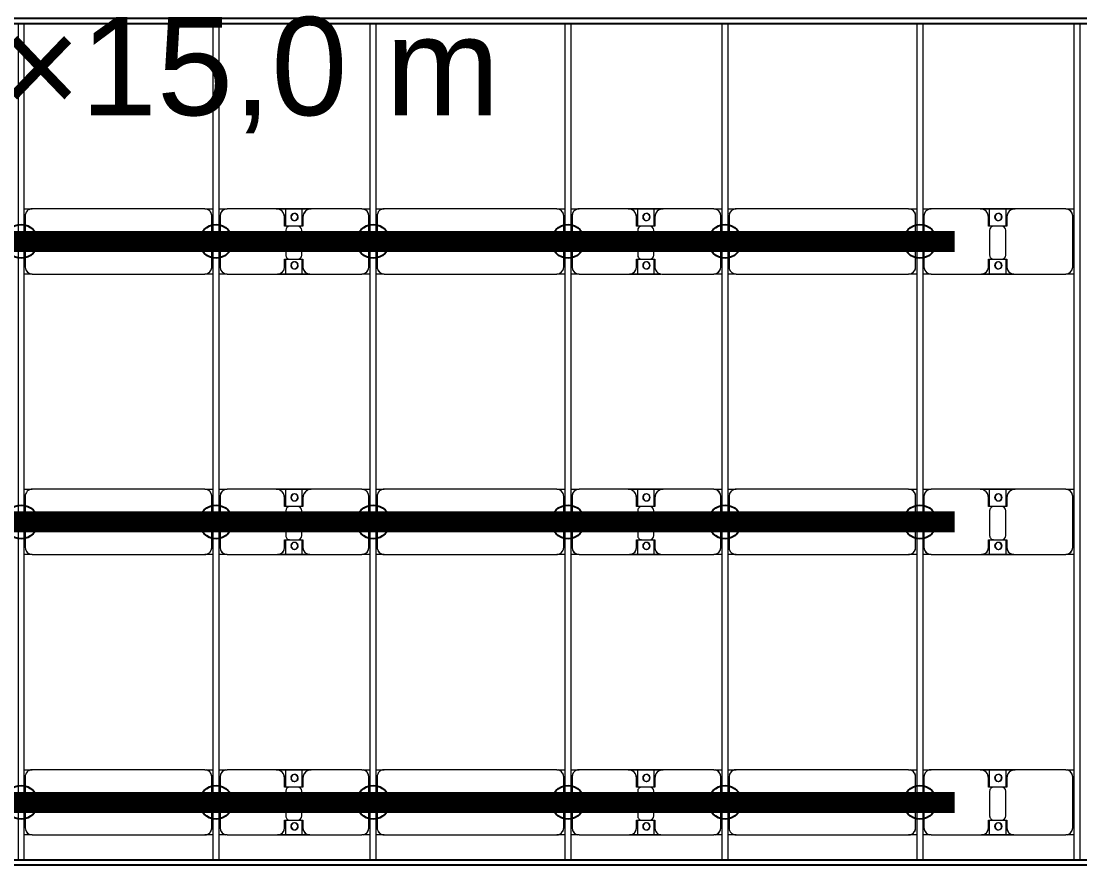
# Model space of a CAD drawing. Header units: millimetres. Extents: x -533732 to -130507, y -117886 to -23954.
# Drawn here: x -514160 to -506610, y -106546 to -100565 of the extents above; entities that cross this region are included whole.
import ezdxf

# ---------------------------------------------------------------- set-up
doc = ezdxf.new("R2010")
doc.units = ezdxf.units.MM
doc.layers.add('A-GENM', color=13, linetype='Continuous', lineweight=9)
doc.layers.add('S-BEAM', color=12, linetype='Continuous', lineweight=9)
doc.layers.add('GC-GHI CHU', color=2, linetype='Continuous')
doc.layers.add('GC-HOP 40x60 GIA CUONG', color=1, linetype='Continuous')
doc.styles.add('GC_VN', font='arial.ttf')

# ---------------------------------------------------------------- blocks, each defined once
blk = doc.blocks.new('Dầm C52 - Hộp 40x60-19452-BỐ TRÍ KHUNG KẾT CẤU BÈ PIN 06')
at = {"layer": 'S-BEAM', "color": 3, "lineweight": 25}
for p, q in [((-110033.2, 20), (110033.2, 20)), ((110033.2, -20), (-110033.2, -20))]:
    blk.add_line(p, q, dxfattribs=at)
blk = doc.blocks.new('Dai phao do pin - DẢI PHAO ĐỠ PIN-V141-BỐ TRÍ KHUNG KẾT CẤU BÈ PIN 06')
at = {"layer": 'A-GENM', "color": 7}
for p, q in [((50908.9, 223.4), (50969.7, 223.4)), ((50908.9, 223.4), (50969.7, 223.4)), ((50919.7, 173.4), (50919.7, -191.6)), ((51339.7, 223.4), (50969.7, 223.4)), ((51339.7, 223.4), (51512.2, 223.4)), ((51512.2, 223.4), (51339.7, 223.4)), ((51389.7, 118.2), (51389.7, 173.4)), ((51397.8, 223.4), (51570.3, 223.4)), ((51397.8, 116.2), (51397.8, 223.4)), ((51570.3, 223.4), (51397.8, 223.4)), ((51512.2, 223.4), (51512.2, 116.2)), ((51520.3, 173.4), (51520.3, 118.2)), ((51930.3, 223.4), (51570.3, 223.4)), ((51930.3, 223.4), (51988.9, 223.4)), ((51930.3, 223.4), (51988.9, 223.4)), ((51980.3, -191.6), (51980.3, 173.4)), ((52028.9, 223.4), (52089.7, 223.4)), ((52028.9, 223.4), (52089.7, 223.4)), ((52039.7, 173.4), (52039.7, -191.6)), ((53320.3, 223.4), (52089.7, 223.4)), ((53320.3, 223.4), (53378.9, 223.4)), ((53320.3, 223.4), (53378.9, 223.4)), ((53370.3, -191.6), (53370.3, 173.4)), ((53418.9, 223.4), (53479.7, 223.4)), ((53418.9, 223.4), (53479.7, 223.4)), ((53429.7, 173.4), (53429.7, -191.6)), ((53849.7, 223.4), (53479.7, 223.4)), ((53858.1, 223.4), (54022.2, 223.4)), ((54022.2, 223.4), (53858.1, 223.4)), ((53899.7, 118.2), (53899.7, 173.4)), ((53907.8, 223.4), (54080.3, 223.4)), ((53907.8, 116.2), (53907.8, 223.4)), ((54080.3, 223.4), (53907.8, 223.4)), ((54022.2, 223.4), (54022.2, 116.2)), ((54030.3, 173.4), (54030.3, 118.2)), ((54440.3, 223.4), (54080.3, 223.4)), ((54440.3, 223.4), (54498.9, 223.4)), ((54440.3, 223.4), (54498.9, 223.4)), ((54490.3, -191.6), (54490.3, 173.4)), ((54538.9, 223.4), (54599.7, 223.4)), ((54538.9, 223.4), (54599.7, 223.4)), ((54549.7, 173.4), (54549.7, -191.6)), ((55830.3, 223.4), (54599.7, 223.4)), ((55830.3, 223.4), (55888.9, 223.4)), ((55830.3, 223.4), (55888.9, 223.4)), ((55880.3, -191.6), (55880.3, 173.4)), ((55928.9, 223.4), (55989.7, 223.4)), ((55928.9, 223.4), (55989.7, 223.4)), ((55939.7, 173.4), (55939.7, -191.6)), ((56359.7, 223.4), (55989.7, 223.4)), ((56359.7, 223.4), (56532.2, 223.4)), ((56532.2, 223.4), (56359.7, 223.4)), ((56409.7, 118.2), (56409.7, 173.4)), ((56417.8, 223.4), (56590.3, 223.4)), ((56417.8, 116.2), (56417.8, 223.4)), ((56590.3, 223.4), (56417.8, 223.4)), ((56532.2, 223.4), (56532.2, 116.2)), ((56540.3, 173.4), (56540.3, 118.2)), ((56950.3, 223.4), (56590.3, 223.4)), ((56950.3, 223.4), (57008.9, 223.4)), ((56950.3, 223.4), (57008.9, 223.4)), ((57000.3, -191.6), (57000.3, 173.4)), ((57048.9, 223.4), (57109.7, 223.4)), ((57048.9, 223.4), (57109.7, 223.4)), ((57059.7, 173.4), (57059.7, -191.6)), ((58340.3, 223.4), (57109.7, 223.4)), ((58340.3, 223.4), (58398.9, 223.4)), ((58340.3, 223.4), (58398.9, 223.4)), ((58390.3, -191.6), (58390.3, 173.4)), ((51482.2, 118.2), (51389.7, 118.2)), ((51397.8, 88.2), (51397.8, -88.2)), ((51520.3, 118.2), (51427.8, 118.2)), ((51512.2, -88.2), (51512.2, 88.2)), ((53992.2, 118.2), (53899.7, 118.2)), ((53907.8, 88.2), (53907.8, -88.2)), ((54030.3, 118.2), (53937.8, 118.2)), ((54022.2, -88.2), (54022.2, 88.2)), ((56502.2, 118.2), (56409.7, 118.2)), ((56417.8, 88.2), (56417.8, -88.2)), ((56540.3, 118.2), (56447.8, 118.2)), ((56532.2, -88.2), (56532.2, 88.2)), ((51389.7, -181.6), (51389.7, -118.2)), ((51389.7, -118.2), (51482.2, -118.2)), ((51397.8, -241.6), (51397.8, -116.2)), ((51427.8, -118.2), (51520.3, -118.2)), ((51512.2, -116.2), (51512.2, -241.6)), ((51520.3, -118.2), (51520.3, -181.6)), ((53899.7, -181.6), (53899.7, -118.2)), ((53899.7, -118.2), (53992.2, -118.2)), ((53907.8, -241.6), (53907.8, -116.2)), ((53937.8, -118.2), (54030.3, -118.2)), ((54022.2, -116.2), (54022.2, -241.6)), ((54030.3, -118.2), (54030.3, -181.6)), ((56409.7, -181.6), (56409.7, -118.2)), ((56409.7, -118.2), (56502.2, -118.2)), ((56417.8, -241.6), (56417.8, -116.2)), ((56447.8, -118.2), (56540.3, -118.2)), ((56532.2, -116.2), (56532.2, -241.6)), ((56540.3, -118.2), (56540.3, -181.6)), ((50969.7, -241.6), (50908.9, -241.6)), ((50969.7, -241.6), (50908.9, -241.6)), ((50969.7, -241.6), (51329.7, -241.6)), ((51512.2, -241.6), (51329.7, -241.6)), ((51329.7, -241.6), (51512.2, -241.6)), ((51580.3, -241.6), (51397.8, -241.6)), ((51397.8, -241.6), (51580.3, -241.6)), ((51580.3, -241.6), (51930.3, -241.6)), ((51988.9, -241.6), (51930.3, -241.6)), ((51988.9, -241.6), (51930.3, -241.6)), ((52089.7, -241.6), (52034.6, -241.6)), ((52089.7, -241.6), (52034.6, -241.6)), ((52089.7, -241.6), (53320.3, -241.6)), ((53378.9, -241.6), (53320.3, -241.6)), ((53378.9, -241.6), (53320.3, -241.6)), ((53479.7, -241.6), (53418.9, -241.6)), ((53479.7, -241.6), (53418.9, -241.6)), ((53479.7, -241.6), (53839.7, -241.6)), ((54022.2, -241.6), (53839.7, -241.6)), ((53839.7, -241.6), (54022.2, -241.6)), ((54090.3, -241.6), (53907.8, -241.6)), ((53907.8, -241.6), (54090.3, -241.6)), ((54090.3, -241.6), (54440.3, -241.6)), ((54498.9, -241.6), (54440.3, -241.6)), ((54498.9, -241.6), (54440.3, -241.6)), ((54599.7, -241.6), (54538.9, -241.6)), ((54599.7, -241.6), (54538.9, -241.6)), ((54599.7, -241.6), (55830.3, -241.6)), ((55888.9, -241.6), (55830.3, -241.6)), ((55888.9, -241.6), (55830.3, -241.6)), ((55989.7, -241.6), (55928.9, -241.6)), ((55989.7, -241.6), (55928.9, -241.6)), ((55989.7, -241.6), (56349.7, -241.6)), ((56532.2, -241.6), (56349.7, -241.6)), ((56349.7, -241.6), (56532.2, -241.6)), ((56600.3, -241.6), (56417.8, -241.6)), ((56417.8, -241.6), (56600.3, -241.6)), ((56600.3, -241.6), (56950.3, -241.6)), ((57008.9, -241.6), (56950.3, -241.6)), ((57008.9, -241.6), (56950.3, -241.6)), ((57109.7, -241.6), (57048.9, -241.6)), ((57109.7, -241.6), (57048.9, -241.6)), ((57109.7, -241.6), (58340.3, -241.6)), ((58398.9, -241.6), (58340.3, -241.6)), ((58398.9, -241.6), (58340.3, -241.6))]:
    blk.add_line(p, q, dxfattribs=at)
for centre, radius, start, end in [((50969.7, 173.4), 50, 90, 180), ((50969.7, 173.4), 50, 105, 180), ((51339.7, 173.4), 50, 0, 90), ((51339.7, 173.4), 50, 0, 75), ((51448.6, 161.8), 25, 0, 180), ((51448.6, 161.8), 25, 180, 0), ((51448.6, 161.8), 25, 151.32276, 165), ((51448.6, 161.8), 25, 195, 255), ((51451.4, 161.8), 25, 0, 180), ((51451.4, 161.8), 25, 90, 180), ((51451.4, 161.8), 25, 180, 0), ((51451.4, 161.8), 25, 180, 255), ((51448.6, 161.8), 25, 0, 150), ((51448.6, 161.8), 25, 285, 0), ((51451.4, 161.8), 25, 15, 75), ((51451.4, 161.8), 25, 285, 345), ((51570.3, 173.4), 50, 90, 180), ((51570.3, 173.4), 50, 105, 180), ((51930.3, 173.4), 50, 0, 90), ((51930.3, 173.4), 50, 0, 75), ((52089.7, 173.4), 50, 90, 180), ((52089.7, 173.4), 50, 150, 180), ((52089.7, 173.4), 50, 90, 120), ((53320.3, 173.4), 50, 360, 90), ((53320.3, 173.4), 50, 15, 90), ((53479.7, 173.4), 50, 90, 180), ((53479.7, 173.4), 50, 105, 180), ((53849.7, 173.4), 50, 360, 90), ((53849.7, 173.4), 50, 360, 75), ((53958.6, 161.8), 25, 360, 180), ((53958.6, 161.8), 25, 180, 0), ((53958.6, 161.8), 25, 0, 165), ((53958.6, 161.8), 25, 195, 255), ((53961.4, 161.8), 25, 0, 180), ((53961.4, 161.8), 25, 90, 180), ((53961.4, 161.8), 25, 180, 0), ((53961.4, 161.8), 25, 180, 255), ((53958.6, 161.8), 25, 285, 0), ((53961.4, 161.8), 25, 15, 75), ((53961.4, 161.8), 25, 285, 345), ((54080.3, 173.4), 50, 90, 180), ((54080.3, 173.4), 50, 105, 180), ((54440.3, 173.4), 50, 0, 90), ((54440.3, 173.4), 50, 0, 75), ((54599.7, 173.4), 50, 90, 180), ((54599.7, 173.4), 50, 150, 180), ((54599.7, 173.4), 50, 90, 120), ((55830.3, 173.4), 50, 360, 90), ((55830.3, 173.4), 50, 15, 90), ((55989.7, 173.4), 50, 90, 180), ((55989.7, 173.4), 50, 105, 180), ((56359.7, 173.4), 50, 0, 90), ((56359.7, 173.4), 50, 0, 75), ((56468.6, 161.8), 25, 360, 180), ((56468.6, 161.8), 25, 180, 0), ((56468.6, 161.8), 25, 360, 165), ((56468.6, 161.8), 25, 195, 255), ((56471.4, 161.8), 25, 0, 180), ((56471.4, 161.8), 25, 90, 180), ((56471.4, 161.8), 25, 180, 0), ((56471.4, 161.8), 25, 180, 255), ((56468.6, 161.8), 25, 285, 360), ((56471.4, 161.8), 25, 15, 75), ((56471.4, 161.8), 25, 285, 345), ((56590.3, 173.4), 50, 90, 180), ((56590.3, 173.4), 50, 105, 180), ((56950.3, 173.4), 50, 0, 90), ((56950.3, 173.4), 50, 0, 75), ((57109.7, 173.4), 50, 90, 180), ((57109.7, 173.4), 50, 150, 180), ((57109.7, 173.4), 50, 90, 120), ((58340.3, 173.4), 50, 0, 90), ((58340.3, 173.4), 50, 15, 90), ((51427.8, 88.2), 30, 90, 180), ((51482.2, 88.2), 30, 360, 90), ((53937.8, 88.2), 30, 90, 180), ((53992.2, 88.2), 30, 360, 90), ((56447.8, 88.2), 30, 90, 180), ((56502.2, 88.2), 30, 360, 90), ((51427.8, -88.2), 30, 180, 270), ((51482.2, -88.2), 30, 270, 0), ((53937.8, -88.2), 30, 180, 270), ((53992.2, -88.2), 30, 270, 0), ((56447.8, -88.2), 30, 180, 270), ((56502.2, -88.2), 30, 270, 360), ((50969.7, -191.6), 50, 180, 270), ((50969.7, -191.6), 50, 180, 255), ((51329.7, -181.6), 60, 270, 0), ((51329.7, -181.6), 60, 300, 0), ((51448.6, -183.2), 25, 0, 180), ((51448.6, -183.2), 25, 180, 0), ((51448.6, -183.2), 25, 195, 0), ((51451.4, -183.2), 25, 0, 180), ((51451.4, -183.2), 25, 60, 180), ((51451.4, -183.2), 25, 180, 0), ((51451.4, -183.2), 25, 180, 270), ((51448.6, -183.2), 25, 0, 150), ((51451.4, -183.2), 25, 285, 345), ((51451.4, -183.2), 25, 15, 30), ((51580.3, -181.6), 60, 180, 270), ((51580.3, -181.6), 60, 180, 240), ((51930.3, -191.6), 50, 270, 0), ((51930.3, -191.6), 50, 285, 0), ((52089.7, -191.6), 50, 180, 270), ((52089.7, -191.6), 50, 180, 210), ((53320.3, -191.6), 50, 270, 360), ((53320.3, -191.6), 50, 330, 345), ((53479.7, -191.6), 50, 180, 270), ((53479.7, -191.6), 50, 180, 255), ((53839.7, -181.6), 60, 270, 0), ((53839.7, -181.6), 60, 300, 0), ((53958.6, -183.2), 25, 0, 180), ((53958.6, -183.2), 25, 180, 0), ((53958.6, -183.2), 25, 195, 0), ((53961.4, -183.2), 25, 360, 180), ((53961.4, -183.2), 25, 60, 180), ((53961.4, -183.2), 25, 180, 360), ((53961.4, -183.2), 25, 180, 270), ((53958.6, -183.2), 25, 0, 150), ((53961.4, -183.2), 25, 285, 345), ((53961.4, -183.2), 25, 15, 30), ((54090.3, -181.6), 60, 180, 270), ((54090.3, -181.6), 60, 180, 240), ((54440.3, -191.6), 50, 270, 0), ((54440.3, -191.6), 50, 285, 0), ((54599.7, -191.6), 50, 180, 270), ((54599.7, -191.6), 50, 180, 210), ((55830.3, -191.6), 50, 270, 0), ((55830.3, -191.6), 50, 330, 345), ((55989.7, -191.6), 50, 180, 270), ((55989.7, -191.6), 50, 180, 255), ((56349.7, -181.6), 60, 270, 0), ((56349.7, -181.6), 60, 300, 0), ((56468.6, -183.2), 25, 360, 180), ((56468.6, -183.2), 25, 180, 360), ((56468.6, -183.2), 25, 195, 360), ((56471.4, -183.2), 25, 0, 180), ((56471.4, -183.2), 25, 60, 180), ((56471.4, -183.2), 25, 180, 0), ((56471.4, -183.2), 25, 180, 270), ((56468.6, -183.2), 25, 0, 150), ((56471.4, -183.2), 25, 285, 345), ((56471.4, -183.2), 25, 15, 30), ((56600.3, -181.6), 60, 180, 270), ((56600.3, -181.6), 60, 180, 240), ((56950.3, -191.6), 50, 270, 360), ((56950.3, -191.6), 50, 285, 360), ((57109.7, -191.6), 50, 180, 270), ((57109.7, -191.6), 50, 180, 210), ((58340.3, -191.6), 50, 270, 0), ((58340.3, -191.6), 50, 330, 345), ((52089.7, -191.6), 50, 225, 255), ((53320.3, -191.6), 50, 270, 300), ((54599.7, -191.6), 50, 225, 255), ((55830.3, -191.6), 50, 270, 300), ((57109.7, -191.6), 50, 225, 255), ((58340.3, -191.6), 50, 270, 300)]:
    blk.add_arc(centre, radius, start, end, dxfattribs=at)
blk = doc.blocks.new('Dai phao do pin - DẢI PHAO ĐỠ PIN-V142-BỐ TRÍ KHUNG KẾT CẤU BÈ PIN 06')
at = {"layer": 'A-GENM', "color": 7}
for p, q in [((50908.9, 223.4), (50969.7, 223.4)), ((50908.9, 223.4), (50969.7, 223.4)), ((50919.7, 173.4), (50919.7, -191.6)), ((51339.7, 223.4), (50969.7, 223.4)), ((51339.7, 223.4), (51512.2, 223.4)), ((51512.2, 223.4), (51339.7, 223.4)), ((51389.7, 118.2), (51389.7, 173.4)), ((51397.8, 223.4), (51570.3, 223.4)), ((51397.8, 116.2), (51397.8, 223.4)), ((51570.3, 223.4), (51397.8, 223.4)), ((51512.2, 223.4), (51512.2, 116.2)), ((51520.3, 173.4), (51520.3, 118.2)), ((51930.3, 223.4), (51570.3, 223.4)), ((51930.3, 223.4), (51988.9, 223.4)), ((51930.3, 223.4), (51988.9, 223.4)), ((51980.3, -191.6), (51980.3, 173.4)), ((52034.6, 223.4), (52089.7, 223.4)), ((52034.6, 223.4), (52089.7, 223.4)), ((52039.7, 173.4), (52039.7, -191.6)), ((53320.3, 223.4), (52089.7, 223.4)), ((53320.3, 223.4), (53378.9, 223.4)), ((53320.3, 223.4), (53378.9, 223.4)), ((53370.3, -191.6), (53370.3, 173.4)), ((53418.9, 223.4), (53479.7, 223.4)), ((53418.9, 223.4), (53479.7, 223.4)), ((53429.7, 173.4), (53429.7, -191.6)), ((53849.7, 223.4), (53479.7, 223.4)), ((53858.1, 223.4), (54022.2, 223.4)), ((54022.2, 223.4), (53858.1, 223.4)), ((53899.7, 118.2), (53899.7, 173.4)), ((53907.8, 223.4), (54080.3, 223.4)), ((53907.8, 116.2), (53907.8, 223.4)), ((54080.3, 223.4), (53907.8, 223.4)), ((54022.2, 223.4), (54022.2, 116.2)), ((54030.3, 173.4), (54030.3, 118.2)), ((54440.3, 223.4), (54080.3, 223.4)), ((54440.3, 223.4), (54498.9, 223.4)), ((54440.3, 223.4), (54498.9, 223.4)), ((54490.3, -191.6), (54490.3, 173.4)), ((54538.9, 223.4), (54599.7, 223.4)), ((54538.9, 223.4), (54599.7, 223.4)), ((54549.7, 173.4), (54549.7, -191.6)), ((55830.3, 223.4), (54599.7, 223.4)), ((55830.3, 223.4), (55888.9, 223.4)), ((55830.3, 223.4), (55888.9, 223.4)), ((55880.3, -191.6), (55880.3, 173.4)), ((55928.9, 223.4), (55989.7, 223.4)), ((55928.9, 223.4), (55989.7, 223.4)), ((55939.7, 173.4), (55939.7, -191.6)), ((56359.7, 223.4), (55989.7, 223.4)), ((56359.7, 223.4), (56532.2, 223.4)), ((56532.2, 223.4), (56359.7, 223.4)), ((56409.7, 118.2), (56409.7, 173.4)), ((56417.8, 223.4), (56590.3, 223.4)), ((56417.8, 116.2), (56417.8, 223.4)), ((56590.3, 223.4), (56417.8, 223.4)), ((56532.2, 223.4), (56532.2, 116.2)), ((56540.3, 173.4), (56540.3, 118.2)), ((56950.3, 223.4), (56590.3, 223.4)), ((56950.3, 223.4), (57008.9, 223.4)), ((56950.3, 223.4), (57008.9, 223.4)), ((57000.3, -191.6), (57000.3, 173.4)), ((57048.9, 223.4), (57109.7, 223.4)), ((57048.9, 223.4), (57109.7, 223.4)), ((57059.7, 173.4), (57059.7, -191.6)), ((58340.3, 223.4), (57109.7, 223.4)), ((58340.3, 223.4), (58398.9, 223.4)), ((58340.3, 223.4), (58398.9, 223.4)), ((58390.3, -191.6), (58390.3, 173.4)), ((51482.2, 118.2), (51389.7, 118.2)), ((51397.8, 88.2), (51397.8, -88.2)), ((51520.3, 118.2), (51427.8, 118.2)), ((51512.2, -88.2), (51512.2, 88.2)), ((53992.2, 118.2), (53899.7, 118.2)), ((53907.8, 88.2), (53907.8, -88.2)), ((54030.3, 118.2), (53937.8, 118.2)), ((54022.2, -88.2), (54022.2, 88.2)), ((56502.2, 118.2), (56409.7, 118.2)), ((56417.8, 88.2), (56417.8, -88.2)), ((56540.3, 118.2), (56447.8, 118.2)), ((56532.2, -88.2), (56532.2, 88.2)), ((51389.7, -181.6), (51389.7, -118.2)), ((51389.7, -118.2), (51482.2, -118.2)), ((51397.8, -241.6), (51397.8, -116.2)), ((51427.8, -118.2), (51520.3, -118.2)), ((51512.2, -116.2), (51512.2, -241.6)), ((51520.3, -118.2), (51520.3, -181.6)), ((53899.7, -181.6), (53899.7, -118.2)), ((53899.7, -118.2), (53992.2, -118.2)), ((53907.8, -241.6), (53907.8, -116.2)), ((53937.8, -118.2), (54030.3, -118.2)), ((54022.2, -116.2), (54022.2, -241.6)), ((54030.3, -118.2), (54030.3, -181.6)), ((56409.7, -181.6), (56409.7, -118.2)), ((56409.7, -118.2), (56502.2, -118.2)), ((56417.8, -241.6), (56417.8, -116.2)), ((56447.8, -118.2), (56540.3, -118.2)), ((56532.2, -116.2), (56532.2, -241.6)), ((56540.3, -118.2), (56540.3, -181.6)), ((50969.7, -241.6), (50908.9, -241.6)), ((50969.7, -241.6), (50908.9, -241.6)), ((50969.7, -241.6), (51329.7, -241.6)), ((51512.2, -241.6), (51329.7, -241.6)), ((51329.7, -241.6), (51512.2, -241.6)), ((51580.3, -241.6), (51397.8, -241.6)), ((51397.8, -241.6), (51580.3, -241.6)), ((51580.3, -241.6), (51930.3, -241.6)), ((51988.9, -241.6), (51930.3, -241.6)), ((51988.9, -241.6), (51930.3, -241.6)), ((52089.7, -241.6), (52034.6, -241.6)), ((52089.7, -241.6), (52034.6, -241.6)), ((52089.7, -241.6), (53320.3, -241.6)), ((53378.9, -241.6), (53320.3, -241.6)), ((53378.9, -241.6), (53320.3, -241.6)), ((53479.7, -241.6), (53418.9, -241.6)), ((53479.7, -241.6), (53418.9, -241.6)), ((53479.7, -241.6), (53839.7, -241.6)), ((54022.2, -241.6), (53839.7, -241.6)), ((53839.7, -241.6), (54022.2, -241.6)), ((54090.3, -241.6), (53907.8, -241.6)), ((53907.8, -241.6), (54090.3, -241.6)), ((54090.3, -241.6), (54440.3, -241.6)), ((54498.9, -241.6), (54440.3, -241.6)), ((54498.9, -241.6), (54440.3, -241.6)), ((54599.7, -241.6), (54538.9, -241.6)), ((54599.7, -241.6), (54538.9, -241.6)), ((54599.7, -241.6), (55830.3, -241.6)), ((55888.9, -241.6), (55830.3, -241.6)), ((55888.9, -241.6), (55830.3, -241.6)), ((55989.7, -241.6), (55928.9, -241.6)), ((55989.7, -241.6), (55928.9, -241.6)), ((55989.7, -241.6), (56349.7, -241.6)), ((56532.2, -241.6), (56349.7, -241.6)), ((56349.7, -241.6), (56532.2, -241.6)), ((56600.3, -241.6), (56417.8, -241.6)), ((56417.8, -241.6), (56600.3, -241.6)), ((56600.3, -241.6), (56950.3, -241.6)), ((57008.9, -241.6), (56950.3, -241.6)), ((57008.9, -241.6), (56950.3, -241.6)), ((57109.7, -241.6), (57048.9, -241.6)), ((57109.7, -241.6), (57048.9, -241.6)), ((57109.7, -241.6), (58340.3, -241.6)), ((58398.9, -241.6), (58340.3, -241.6)), ((58398.9, -241.6), (58340.3, -241.6))]:
    blk.add_line(p, q, dxfattribs=at)
for centre, radius, start, end in [((50969.7, 173.4), 50, 90, 180), ((50969.7, 173.4), 50, 105, 180), ((51339.7, 173.4), 50, 0, 90), ((51339.7, 173.4), 50, 0, 75), ((51448.6, 161.8), 25, 0, 180), ((51448.6, 161.8), 25, 180, 0), ((51448.6, 161.8), 25, 151.37336, 165), ((51448.6, 161.8), 25, 195, 255), ((51451.4, 161.8), 25, 0, 180), ((51451.4, 161.8), 25, 90, 180), ((51451.4, 161.8), 25, 180, 0), ((51451.4, 161.8), 25, 180, 255), ((51448.6, 161.8), 25, 0, 150), ((51448.6, 161.8), 25, 285, 0), ((51451.4, 161.8), 25, 15, 75), ((51451.4, 161.8), 25, 285, 345), ((51570.3, 173.4), 50, 90, 180), ((51570.3, 173.4), 50, 105, 180), ((51930.3, 173.4), 50, 0, 90), ((51930.3, 173.4), 50, 0, 75), ((52089.7, 173.4), 50, 90, 180), ((52089.7, 173.4), 50, 150, 180), ((52089.7, 173.4), 50, 90, 120), ((53320.3, 173.4), 50, 360, 90), ((53320.3, 173.4), 50, 15, 90), ((53479.7, 173.4), 50, 90, 180), ((53479.7, 173.4), 50, 105, 180), ((53849.7, 173.4), 50, 360, 90), ((53849.7, 173.4), 50, 360, 75), ((53958.6, 161.8), 25, 360, 180), ((53958.6, 161.8), 25, 180, 0), ((53958.6, 161.8), 25, 0, 165), ((53958.6, 161.8), 25, 195, 255), ((53961.4, 161.8), 25, 0, 180), ((53961.4, 161.8), 25, 90, 180), ((53961.4, 161.8), 25, 180, 0), ((53961.4, 161.8), 25, 180, 255), ((53958.6, 161.8), 25, 285, 0), ((53961.4, 161.8), 25, 15, 75), ((53961.4, 161.8), 25, 285, 345), ((54080.3, 173.4), 50, 90, 180), ((54080.3, 173.4), 50, 105, 180), ((54440.3, 173.4), 50, 0, 90), ((54440.3, 173.4), 50, 0, 75), ((54599.7, 173.4), 50, 90, 180), ((54599.7, 173.4), 50, 150, 180), ((54599.7, 173.4), 50, 90, 120), ((55830.3, 173.4), 50, 360, 90), ((55830.3, 173.4), 50, 15, 90), ((55989.7, 173.4), 50, 90, 180), ((55989.7, 173.4), 50, 105, 180), ((56359.7, 173.4), 50, 0, 90), ((56359.7, 173.4), 50, 0, 75), ((56468.6, 161.8), 25, 360, 180), ((56468.6, 161.8), 25, 180, 0), ((56468.6, 161.8), 25, 360, 165), ((56468.6, 161.8), 25, 195, 255), ((56471.4, 161.8), 25, 0, 180), ((56471.4, 161.8), 25, 90, 180), ((56471.4, 161.8), 25, 180, 0), ((56471.4, 161.8), 25, 180, 255), ((56468.6, 161.8), 25, 285, 360), ((56471.4, 161.8), 25, 15, 75), ((56471.4, 161.8), 25, 285, 345), ((56590.3, 173.4), 50, 90, 180), ((56590.3, 173.4), 50, 105, 180), ((56950.3, 173.4), 50, 0, 90), ((56950.3, 173.4), 50, 0, 75), ((57109.7, 173.4), 50, 90, 180), ((57109.7, 173.4), 50, 150, 180), ((57109.7, 173.4), 50, 90, 120), ((58340.3, 173.4), 50, 0, 90), ((58340.3, 173.4), 50, 15, 90), ((51427.8, 88.2), 30, 90, 180), ((51482.2, 88.2), 30, 360, 90), ((53937.8, 88.2), 30, 90, 180), ((53992.2, 88.2), 30, 360, 90), ((56447.8, 88.2), 30, 90, 180), ((56502.2, 88.2), 30, 360, 90), ((51427.8, -88.2), 30, 180, 270), ((51482.2, -88.2), 30, 270, 0), ((53937.8, -88.2), 30, 180, 270), ((53992.2, -88.2), 30, 270, 0), ((56447.8, -88.2), 30, 180, 270), ((56502.2, -88.2), 30, 270, 360), ((50969.7, -191.6), 50, 180, 270), ((50969.7, -191.6), 50, 180, 255), ((51329.7, -181.6), 60, 270, 0), ((51329.7, -181.6), 60, 300, 0), ((51448.6, -183.2), 25, 0, 180), ((51448.6, -183.2), 25, 180, 0), ((51448.6, -183.2), 25, 195, 0), ((51451.4, -183.2), 25, 0, 180), ((51451.4, -183.2), 25, 60, 180), ((51451.4, -183.2), 25, 180, 0), ((51451.4, -183.2), 25, 180, 270), ((51448.6, -183.2), 25, 0, 150), ((51451.4, -183.2), 25, 285, 345), ((51451.4, -183.2), 25, 15, 30), ((51580.3, -181.6), 60, 180, 270), ((51580.3, -181.6), 60, 180, 240), ((51930.3, -191.6), 50, 270, 0), ((51930.3, -191.6), 50, 285, 0), ((52089.7, -191.6), 50, 180, 270), ((52089.7, -191.6), 50, 180, 210), ((53320.3, -191.6), 50, 270, 360), ((53320.3, -191.6), 50, 330, 345), ((53479.7, -191.6), 50, 180, 270), ((53479.7, -191.6), 50, 180, 255), ((53839.7, -181.6), 60, 270, 0), ((53839.7, -181.6), 60, 300, 0), ((53958.6, -183.2), 25, 0, 180), ((53958.6, -183.2), 25, 180, 0), ((53958.6, -183.2), 25, 195, 0), ((53961.4, -183.2), 25, 360, 180), ((53961.4, -183.2), 25, 60, 180), ((53961.4, -183.2), 25, 180, 360), ((53961.4, -183.2), 25, 180, 270), ((53958.6, -183.2), 25, 0, 150), ((53961.4, -183.2), 25, 285, 345), ((53961.4, -183.2), 25, 15, 30), ((54090.3, -181.6), 60, 180, 270), ((54090.3, -181.6), 60, 180, 240), ((54440.3, -191.6), 50, 270, 0), ((54440.3, -191.6), 50, 285, 0), ((54599.7, -191.6), 50, 180, 270), ((54599.7, -191.6), 50, 180, 210), ((55830.3, -191.6), 50, 270, 0), ((55830.3, -191.6), 50, 330, 345), ((55989.7, -191.6), 50, 180, 270), ((55989.7, -191.6), 50, 180, 255), ((56349.7, -181.6), 60, 270, 0), ((56349.7, -181.6), 60, 300, 0), ((56468.6, -183.2), 25, 360, 180), ((56468.6, -183.2), 25, 180, 360), ((56468.6, -183.2), 25, 195, 360), ((56471.4, -183.2), 25, 0, 180), ((56471.4, -183.2), 25, 60, 180), ((56471.4, -183.2), 25, 180, 0), ((56471.4, -183.2), 25, 180, 270), ((56468.6, -183.2), 25, 0, 150), ((56471.4, -183.2), 25, 285, 345), ((56471.4, -183.2), 25, 15, 30), ((56600.3, -181.6), 60, 180, 270), ((56600.3, -181.6), 60, 180, 240), ((56950.3, -191.6), 50, 270, 360), ((56950.3, -191.6), 50, 285, 360), ((57109.7, -191.6), 50, 180, 270), ((57109.7, -191.6), 50, 180, 210), ((58340.3, -191.6), 50, 270, 0), ((58340.3, -191.6), 50, 330, 345), ((52089.7, -191.6), 50, 225, 255), ((53320.3, -191.6), 50, 270, 300), ((54599.7, -191.6), 50, 225, 255), ((55830.3, -191.6), 50, 270, 300), ((57109.7, -191.6), 50, 225, 255), ((58340.3, -191.6), 50, 270, 300)]:
    blk.add_arc(centre, radius, start, end, dxfattribs=at)
blk = doc.blocks.new('Dai phao do pin - DẢI PHAO ĐỠ PIN-V143-BỐ TRÍ KHUNG KẾT CẤU BÈ PIN 06')
at = {"layer": 'A-GENM', "color": 7}
for p, q in [((50908.9, 223.4), (50969.7, 223.4)), ((50908.9, 223.4), (50969.7, 223.4)), ((50919.7, 173.4), (50919.7, -191.6)), ((51339.7, 223.4), (50969.7, 223.4)), ((51339.7, 223.4), (51512.2, 223.4)), ((51512.2, 223.4), (51339.7, 223.4)), ((51389.7, 118.2), (51389.7, 173.4)), ((51397.8, 223.4), (51570.3, 223.4)), ((51397.8, 116.2), (51397.8, 223.4)), ((51570.3, 223.4), (51397.8, 223.4)), ((51512.2, 223.4), (51512.2, 116.2)), ((51520.3, 173.4), (51520.3, 118.2)), ((51930.3, 223.4), (51570.3, 223.4)), ((51930.3, 223.4), (51988.9, 223.4)), ((51930.3, 223.4), (51988.9, 223.4)), ((51980.3, -191.6), (51980.3, 173.4)), ((52034.6, 223.4), (52089.7, 223.4)), ((52034.6, 223.4), (52089.7, 223.4)), ((52039.7, 173.4), (52039.7, -191.6)), ((53320.3, 223.4), (52089.7, 223.4)), ((53320.3, 223.4), (53378.9, 223.4)), ((53320.3, 223.4), (53378.9, 223.4)), ((53370.3, -191.6), (53370.3, 173.4)), ((53418.9, 223.4), (53479.7, 223.4)), ((53418.9, 223.4), (53479.7, 223.4)), ((53429.7, 173.4), (53429.7, -191.6)), ((53849.7, 223.4), (53479.7, 223.4)), ((53858.1, 223.4), (54022.2, 223.4)), ((54022.2, 223.4), (53858.1, 223.4)), ((53899.7, 118.2), (53899.7, 173.4)), ((53907.8, 223.4), (54080.3, 223.4)), ((53907.8, 116.2), (53907.8, 223.4)), ((54080.3, 223.4), (53907.8, 223.4)), ((54022.2, 223.4), (54022.2, 116.2)), ((54030.3, 173.4), (54030.3, 118.2)), ((54440.3, 223.4), (54080.3, 223.4)), ((54440.3, 223.4), (54498.9, 223.4)), ((54440.3, 223.4), (54498.9, 223.4)), ((54490.3, -191.6), (54490.3, 173.4)), ((54538.9, 223.4), (54599.7, 223.4)), ((54538.9, 223.4), (54599.7, 223.4)), ((54549.7, 173.4), (54549.7, -191.6)), ((55830.3, 223.4), (54599.7, 223.4)), ((55830.3, 223.4), (55888.9, 223.4)), ((55830.3, 223.4), (55888.9, 223.4)), ((55880.3, -191.6), (55880.3, 173.4)), ((55928.9, 223.4), (55989.7, 223.4)), ((55928.9, 223.4), (55989.7, 223.4)), ((55939.7, 173.4), (55939.7, -191.6)), ((56359.7, 223.4), (55989.7, 223.4)), ((56359.7, 223.4), (56532.2, 223.4)), ((56532.2, 223.4), (56359.7, 223.4)), ((56409.7, 118.2), (56409.7, 173.4)), ((56417.8, 223.4), (56590.3, 223.4)), ((56417.8, 116.2), (56417.8, 223.4)), ((56590.3, 223.4), (56417.8, 223.4)), ((56532.2, 223.4), (56532.2, 116.2)), ((56540.3, 173.4), (56540.3, 118.2)), ((56950.3, 223.4), (56590.3, 223.4)), ((56950.3, 223.4), (57008.9, 223.4)), ((56950.3, 223.4), (57008.9, 223.4)), ((57000.3, -191.6), (57000.3, 173.4)), ((57048.9, 223.4), (57109.7, 223.4)), ((57048.9, 223.4), (57109.7, 223.4)), ((57059.7, 173.4), (57059.7, -191.6)), ((58340.3, 223.4), (57109.7, 223.4)), ((58340.3, 223.4), (58398.9, 223.4)), ((58340.3, 223.4), (58398.9, 223.4)), ((58390.3, -191.6), (58390.3, 173.4)), ((51482.2, 118.2), (51389.7, 118.2)), ((51397.8, 88.2), (51397.8, -88.2)), ((51520.3, 118.2), (51427.8, 118.2)), ((51512.2, -88.2), (51512.2, 88.2)), ((53992.2, 118.2), (53899.7, 118.2)), ((53907.8, 88.2), (53907.8, -88.2)), ((54030.3, 118.2), (53937.8, 118.2)), ((54022.2, -88.2), (54022.2, 88.2)), ((56502.2, 118.2), (56409.7, 118.2)), ((56417.8, 88.2), (56417.8, -88.2)), ((56540.3, 118.2), (56447.8, 118.2)), ((56532.2, -88.2), (56532.2, 88.2)), ((51389.7, -181.6), (51389.7, -118.2)), ((51389.7, -118.2), (51482.2, -118.2)), ((51397.8, -241.6), (51397.8, -116.2)), ((51427.8, -118.2), (51520.3, -118.2)), ((51512.2, -116.2), (51512.2, -241.6)), ((51520.3, -118.2), (51520.3, -181.6)), ((53899.7, -181.6), (53899.7, -118.2)), ((53899.7, -118.2), (53992.2, -118.2)), ((53907.8, -241.6), (53907.8, -116.2)), ((53937.8, -118.2), (54030.3, -118.2)), ((54022.2, -116.2), (54022.2, -241.6)), ((54030.3, -118.2), (54030.3, -181.6)), ((56409.7, -181.6), (56409.7, -118.2)), ((56409.7, -118.2), (56502.2, -118.2)), ((56417.8, -241.6), (56417.8, -116.2)), ((56447.8, -118.2), (56540.3, -118.2)), ((56532.2, -116.2), (56532.2, -241.6)), ((56540.3, -118.2), (56540.3, -181.6)), ((50969.7, -241.6), (50908.9, -241.6)), ((50969.7, -241.6), (50908.9, -241.6)), ((50969.7, -241.6), (51329.7, -241.6)), ((51512.2, -241.6), (51329.7, -241.6)), ((51329.7, -241.6), (51512.2, -241.6)), ((51580.3, -241.6), (51397.8, -241.6)), ((51397.8, -241.6), (51580.3, -241.6)), ((51580.3, -241.6), (51930.3, -241.6)), ((51988.9, -241.6), (51930.3, -241.6)), ((51988.9, -241.6), (51930.3, -241.6)), ((52089.7, -241.6), (52034.6, -241.6)), ((52089.7, -241.6), (52034.6, -241.6)), ((52089.7, -241.6), (53320.3, -241.6)), ((53378.9, -241.6), (53320.3, -241.6)), ((53378.9, -241.6), (53320.3, -241.6)), ((53479.7, -241.6), (53418.9, -241.6)), ((53479.7, -241.6), (53418.9, -241.6)), ((53479.7, -241.6), (53839.7, -241.6)), ((54022.2, -241.6), (53839.7, -241.6)), ((53839.7, -241.6), (54022.2, -241.6)), ((54090.3, -241.6), (53907.8, -241.6)), ((53907.8, -241.6), (54090.3, -241.6)), ((54090.3, -241.6), (54440.3, -241.6)), ((54498.9, -241.6), (54440.3, -241.6)), ((54498.9, -241.6), (54440.3, -241.6)), ((54599.7, -241.6), (54538.9, -241.6)), ((54599.7, -241.6), (54538.9, -241.6)), ((54599.7, -241.6), (55830.3, -241.6)), ((55888.9, -241.6), (55830.3, -241.6)), ((55888.9, -241.6), (55830.3, -241.6)), ((55989.7, -241.6), (55928.9, -241.6)), ((55989.7, -241.6), (55928.9, -241.6)), ((55989.7, -241.6), (56349.7, -241.6)), ((56532.2, -241.6), (56349.7, -241.6)), ((56349.7, -241.6), (56532.2, -241.6)), ((56600.3, -241.6), (56417.8, -241.6)), ((56417.8, -241.6), (56600.3, -241.6)), ((56600.3, -241.6), (56950.3, -241.6)), ((57008.9, -241.6), (56950.3, -241.6)), ((57008.9, -241.6), (56950.3, -241.6)), ((57109.7, -241.6), (57048.9, -241.6)), ((57109.7, -241.6), (57048.9, -241.6)), ((57109.7, -241.6), (58340.3, -241.6)), ((58398.9, -241.6), (58340.3, -241.6)), ((58398.9, -241.6), (58340.3, -241.6))]:
    blk.add_line(p, q, dxfattribs=at)
for centre, radius, start, end in [((50969.7, 173.4), 50, 90, 180), ((50969.7, 173.4), 50, 105, 180), ((51339.7, 173.4), 50, 0, 90), ((51339.7, 173.4), 50, 0, 75), ((51448.6, 161.8), 25, 0, 180), ((51448.6, 161.8), 25, 180, 0), ((51448.6, 161.8), 25, 151.42397, 165), ((51448.6, 161.8), 25, 195, 255), ((51451.4, 161.8), 25, 0, 180), ((51451.4, 161.8), 25, 90, 180), ((51451.4, 161.8), 25, 180, 0), ((51451.4, 161.8), 25, 180, 255), ((51448.6, 161.8), 25, 0, 150), ((51448.6, 161.8), 25, 285, 0), ((51451.4, 161.8), 25, 15, 75), ((51451.4, 161.8), 25, 285, 345), ((51570.3, 173.4), 50, 90, 180), ((51570.3, 173.4), 50, 105, 180), ((51930.3, 173.4), 50, 0, 90), ((51930.3, 173.4), 50, 0, 75), ((52089.7, 173.4), 50, 90, 180), ((52089.7, 173.4), 50, 150, 180), ((52089.7, 173.4), 50, 90, 120), ((53320.3, 173.4), 50, 360, 90), ((53320.3, 173.4), 50, 15, 90), ((53479.7, 173.4), 50, 90, 180), ((53479.7, 173.4), 50, 105, 180), ((53849.7, 173.4), 50, 360, 90), ((53849.7, 173.4), 50, 360, 75), ((53958.6, 161.8), 25, 360, 180), ((53958.6, 161.8), 25, 180, 0), ((53958.6, 161.8), 25, 0, 165), ((53958.6, 161.8), 25, 195, 255), ((53961.4, 161.8), 25, 0, 180), ((53961.4, 161.8), 25, 90, 180), ((53961.4, 161.8), 25, 180, 0), ((53961.4, 161.8), 25, 180, 255), ((53958.6, 161.8), 25, 285, 0), ((53961.4, 161.8), 25, 15, 75), ((53961.4, 161.8), 25, 285, 345), ((54080.3, 173.4), 50, 90, 180), ((54080.3, 173.4), 50, 105, 180), ((54440.3, 173.4), 50, 0, 90), ((54440.3, 173.4), 50, 0, 75), ((54599.7, 173.4), 50, 90, 180), ((54599.7, 173.4), 50, 150, 180), ((54599.7, 173.4), 50, 90, 120), ((55830.3, 173.4), 50, 360, 90), ((55830.3, 173.4), 50, 15, 90), ((55989.7, 173.4), 50, 90, 180), ((55989.7, 173.4), 50, 105, 180), ((56359.7, 173.4), 50, 0, 90), ((56359.7, 173.4), 50, 0, 75), ((56468.6, 161.8), 25, 360, 180), ((56468.6, 161.8), 25, 180, 0), ((56468.6, 161.8), 25, 360, 165), ((56468.6, 161.8), 25, 195, 255), ((56471.4, 161.8), 25, 0, 180), ((56471.4, 161.8), 25, 90, 180), ((56471.4, 161.8), 25, 180, 0), ((56471.4, 161.8), 25, 180, 255), ((56468.6, 161.8), 25, 285, 360), ((56471.4, 161.8), 25, 15, 75), ((56471.4, 161.8), 25, 285, 345), ((56590.3, 173.4), 50, 90, 180), ((56590.3, 173.4), 50, 105, 180), ((56950.3, 173.4), 50, 0, 90), ((56950.3, 173.4), 50, 0, 75), ((57109.7, 173.4), 50, 90, 180), ((57109.7, 173.4), 50, 150, 180), ((57109.7, 173.4), 50, 90, 120), ((58340.3, 173.4), 50, 0, 90), ((58340.3, 173.4), 50, 15, 90), ((51427.8, 88.2), 30, 90, 180), ((51482.2, 88.2), 30, 360, 90), ((53937.8, 88.2), 30, 90, 180), ((53992.2, 88.2), 30, 360, 90), ((56447.8, 88.2), 30, 90, 180), ((56502.2, 88.2), 30, 360, 90), ((51427.8, -88.2), 30, 180, 270), ((51482.2, -88.2), 30, 270, 0), ((53937.8, -88.2), 30, 180, 270), ((53992.2, -88.2), 30, 270, 0), ((56447.8, -88.2), 30, 180, 270), ((56502.2, -88.2), 30, 270, 360), ((50969.7, -191.6), 50, 180, 270), ((50969.7, -191.6), 50, 180, 255), ((51329.7, -181.6), 60, 270, 0), ((51329.7, -181.6), 60, 300, 0), ((51448.6, -183.2), 25, 0, 180), ((51448.6, -183.2), 25, 180, 0), ((51448.6, -183.2), 25, 195, 0), ((51451.4, -183.2), 25, 0, 180), ((51451.4, -183.2), 25, 60, 180), ((51451.4, -183.2), 25, 180, 0), ((51451.4, -183.2), 25, 180, 270), ((51448.6, -183.2), 25, 0, 150), ((51451.4, -183.2), 25, 285, 345), ((51451.4, -183.2), 25, 15, 30), ((51580.3, -181.6), 60, 180, 270), ((51580.3, -181.6), 60, 180, 240), ((51930.3, -191.6), 50, 270, 0), ((51930.3, -191.6), 50, 285, 0), ((52089.7, -191.6), 50, 180, 270), ((52089.7, -191.6), 50, 180, 210), ((53320.3, -191.6), 50, 270, 360), ((53320.3, -191.6), 50, 330, 345), ((53479.7, -191.6), 50, 180, 270), ((53479.7, -191.6), 50, 180, 255), ((53839.7, -181.6), 60, 270, 0), ((53839.7, -181.6), 60, 300, 0), ((53958.6, -183.2), 25, 0, 180), ((53958.6, -183.2), 25, 180, 0), ((53958.6, -183.2), 25, 195, 0), ((53961.4, -183.2), 25, 360, 180), ((53961.4, -183.2), 25, 60, 180), ((53961.4, -183.2), 25, 180, 360), ((53961.4, -183.2), 25, 180, 270), ((53958.6, -183.2), 25, 0, 150), ((53961.4, -183.2), 25, 285, 345), ((53961.4, -183.2), 25, 15, 30), ((54090.3, -181.6), 60, 180, 270), ((54090.3, -181.6), 60, 180, 240), ((54440.3, -191.6), 50, 270, 0), ((54440.3, -191.6), 50, 285, 0), ((54599.7, -191.6), 50, 180, 270), ((54599.7, -191.6), 50, 180, 210), ((55830.3, -191.6), 50, 270, 0), ((55830.3, -191.6), 50, 330, 345), ((55989.7, -191.6), 50, 180, 270), ((55989.7, -191.6), 50, 180, 255), ((56349.7, -181.6), 60, 270, 0), ((56349.7, -181.6), 60, 300, 0), ((56468.6, -183.2), 25, 360, 180), ((56468.6, -183.2), 25, 180, 360), ((56468.6, -183.2), 25, 195, 360), ((56471.4, -183.2), 25, 0, 180), ((56471.4, -183.2), 25, 60, 180), ((56471.4, -183.2), 25, 180, 0), ((56471.4, -183.2), 25, 180, 270), ((56468.6, -183.2), 25, 0, 150), ((56471.4, -183.2), 25, 285, 345), ((56471.4, -183.2), 25, 15, 30), ((56600.3, -181.6), 60, 180, 270), ((56600.3, -181.6), 60, 180, 240), ((56950.3, -191.6), 50, 270, 360), ((56950.3, -191.6), 50, 285, 360), ((57109.7, -191.6), 50, 180, 270), ((57109.7, -191.6), 50, 180, 210), ((58340.3, -191.6), 50, 270, 0), ((58340.3, -191.6), 50, 330, 345), ((52089.7, -191.6), 50, 225, 255), ((53320.3, -191.6), 50, 270, 300), ((54599.7, -191.6), 50, 225, 255), ((55830.3, -191.6), 50, 270, 300), ((57109.7, -191.6), 50, 225, 255), ((58340.3, -191.6), 50, 270, 300)]:
    blk.add_arc(centre, radius, start, end, dxfattribs=at)
blk = doc.blocks.new('Dầm C52 - Dầm C52-19796-BỐ TRÍ KHUNG KẾT CẤU BÈ PIN 06')
at = {"layer": 'S-BEAM', "color": 1}
for p, q in [((-35413.3, 20), (-29453.3, 20)), ((-29453.3, -20), (-35413.3, -20))]:
    blk.add_line(p, q, dxfattribs=at)
blk = doc.blocks.new('HOBANMONG_BEPIN 6_rvt-1-BỐ TRÍ KHUNG KẾT CẤU BÈ PIN 06')
at = {"layer": 'A-GENM', "color": 3, "lineweight": 25, "rotation": 179.9997586099391}
for name, p in [('Dai phao do pin - DẢI PHAO ĐỠ PIN-V141-BỐ TRÍ KHUNG KẾT CẤU BÈ PIN 06', (-455741.5, -102145.2)), ('Dai phao do pin - DẢI PHAO ĐỠ PIN-V142-BỐ TRÍ KHUNG KẾT CẤU BÈ PIN 06', (-455741.5, -104145.2)), ('Dai phao do pin - DẢI PHAO ĐỠ PIN-V143-BỐ TRÍ KHUNG KẾT CẤU BÈ PIN 06', (-455741.5, -106145.2))]:
    blk.add_blockref(name, p, dxfattribs=at)
at = {"layer": 'S-BEAM', "color": 3, "lineweight": 25}
for name, p, rotation in [('Dầm C52 - Dầm C52-19796-BỐ TRÍ KHUNG KẾT CẤU BÈ PIN 06', (-514160.3, -71131.6), 89.99975860989407), ('Dầm C52 - Dầm C52-19796-BỐ TRÍ KHUNG KẾT CẤU BÈ PIN 06', (-512770.3, -71131.6), 89.99975860989407), ('Dầm C52 - Dầm C52-19796-BỐ TRÍ KHUNG KẾT CẤU BÈ PIN 06', (-511650.3, -71131.6), 89.99975860989407), ('Dầm C52 - Dầm C52-19796-BỐ TRÍ KHUNG KẾT CẤU BÈ PIN 06', (-510260.3, -71131.6), 89.99975860989407), ('Dầm C52 - Dầm C52-19796-BỐ TRÍ KHUNG KẾT CẤU BÈ PIN 06', (-509140.3, -71131.6), 89.99975860989407), ('Dầm C52 - Dầm C52-19796-BỐ TRÍ KHUNG KẾT CẤU BÈ PIN 06', (-507750.3, -71131.6), 89.99975860989407), ('Dầm C52 - Dầm C52-19796-BỐ TRÍ KHUNG KẾT CẤU BÈ PIN 06', (-506630.3, -71131.7), 89.99975860989407), ('Dầm C52 - Hộp 40x60-19452-BỐ TRÍ KHUNG KẾT CẤU BÈ PIN 06', (-416197.9, -100565.4), 359.9997586099392), ('Dầm C52 - Hộp 40x60-19452-BỐ TRÍ KHUNG KẾT CẤU BÈ PIN 06', (-416197.9, -106565.4), 359.9997586099392)]:
    blk.add_blockref(name, p, dxfattribs=dict(at, rotation=rotation))

msp = doc.modelspace()

# ---------------------------------------------------------------- linework, layer by layer
at = {"layer": 'GC-HOP 40x60 GIA CUONG', "const_width": 150}
for points in [[(-522503.6, -102136), (-507503.6, -102136)], [(-522503.6, -104136), (-507503.6, -104136)], [(-522503.6, -106136), (-507503.6, -106136)]]:
    msp.add_lwpolyline(points, dxfattribs=at)
at = {"layer": 'GC-HOP 40x60 GIA CUONG'}
for centre in [(-514160.3, -102136), (-512770.3, -102136), (-511650.3, -102136), (-510260.3, -102136), (-509140.3, -102136), (-507750.3, -102136), (-514160.3, -104136), (-512770.3, -104136), (-511650.3, -104136), (-510260.3, -104136), (-509140.3, -104136), (-507750.3, -104136), (-514160.3, -106136), (-512770.3, -106136), (-511650.3, -106136), (-510260.3, -106136), (-509140.3, -106136), (-507750.3, -106136)]:
    msp.add_circle(centre, 120, dxfattribs=at)

# ---------------------------------------------------------------- block references
at = {"lineweight": 5}
msp.add_blockref('HOBANMONG_BEPIN 6_rvt-1-BỐ TRÍ KHUNG KẾT CẤU BÈ PIN 06', (0, 0), dxfattribs=at)

# ---------------------------------------------------------------- texts
at = {"layer": 'GC-GHI CHU', "style": 'GC_VN'}
msp.add_text('B6-22: 4×15,0 m', height=700, dxfattribs=at).set_placement((-518003.6, -101236))

doc.saveas('drawing.dxf')
